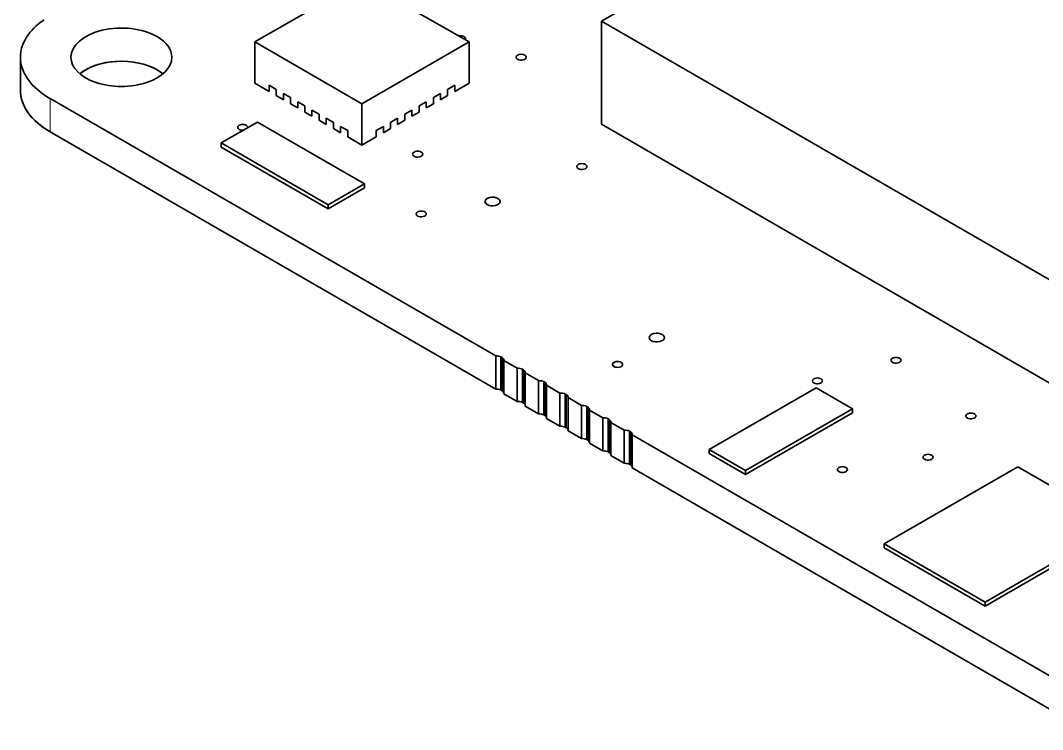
# Model space of a CAD drawing. Extents: x 537 to 786, y 346 to 499.
# Drawn here: x 644.62 to 664.86, y 472.39 to 486.43 of the extents above; entities that cross this region are included whole.
import ezdxf

# ---------------------------------------------------------------- set-up
doc = ezdxf.new("R2010")
doc.units = 0

msp = doc.modelspace()

# ---------------------------------------------------------------- linework, layer by layer
at = {"color": 7, "lineweight": 35, "ltscale": 0.326598}
msp.add_line((667.44, 492.947), (656.126, 486.415), dxfattribs=at)
at = {"color": 7, "lineweight": 35, "ltscale": 0.061238}
msp.add_line((651.381, 487.227), (649.26, 486.002), dxfattribs=at)
at = {"color": 7, "lineweight": 35, "ltscale": 0.061237}
for p, q in [((653.503, 486.002), (651.381, 487.227)), ((649.26, 486.002), (651.381, 484.777))]:
    msp.add_line(p, q, dxfattribs=at)
at = {"color": 7, "lineweight": 35, "ltscale": 0.459278}
for p, q in [((656.126, 486.415), (672.036, 477.229)), ((672.036, 475.188), (656.126, 484.373))]:
    msp.add_line(p, q, dxfattribs=at)
at = {"color": 7, "lineweight": 35, "ltscale": 0.051031}
msp.add_line((656.126, 486.415), (656.126, 484.373), dxfattribs=at)
at = {"color": 7, "lineweight": 35, "ltscale": 0.020412}
for p, q in [((649.26, 486.002), (649.26, 485.186)), ((653.503, 486.002), (653.503, 485.186)), ((651.381, 484.777), (651.381, 483.961))]:
    msp.add_line(p, q, dxfattribs=at)
at = {"color": 7, "lineweight": 35, "ltscale": 0.061236}
msp.add_line((651.381, 484.777), (653.503, 486.002), dxfattribs=at)
at = {"color": 7, "lineweight": 35, "ltscale": 0.016432}
for p, q in [((644.615, 485.043), (644.615, 485.7)), ((654.031, 479.128), (654.031, 479.786)), ((654.135, 479.109), (654.135, 479.766)), ((654.156, 479.097), (654.156, 479.754)), ((654.19, 479.036), (654.19, 479.694)), ((654.455, 478.884), (654.455, 479.541)), ((654.56, 478.864), (654.56, 479.521)), ((654.581, 478.852), (654.581, 479.509)), ((654.879, 478.639), (654.879, 479.296)), ((654.984, 478.619), (654.984, 479.276)), ((655.005, 478.607), (655.005, 479.264)), ((655.039, 478.546), (655.039, 479.204)), ((655.304, 478.394), (655.304, 479.051)), ((655.408, 478.374), (655.408, 479.031)), ((655.429, 478.362), (655.429, 479.019)), ((655.463, 478.302), (655.463, 478.959)), ((655.728, 478.149), (655.728, 478.806)), ((655.833, 478.129), (655.833, 478.786)), ((655.854, 478.117), (655.854, 478.774)), ((655.887, 478.057), (655.887, 478.714)), ((656.257, 477.884), (656.257, 478.541)), ((656.278, 477.872), (656.278, 478.529)), ((656.576, 477.659), (656.576, 478.316)), ((656.681, 477.639), (656.681, 478.296)), ((656.702, 477.627), (656.702, 478.284)), ((656.736, 477.567), (656.736, 478.224))]:
    msp.add_line(p, q, dxfattribs=at)
at = {"color": 7, "lineweight": 35, "ltscale": 0.008165}
for p, q in [((649.26, 485.186), (649.543, 485.022)), ((653.22, 485.022), (653.503, 485.186)), ((651.098, 484.124), (651.381, 483.961)), ((651.381, 483.961), (651.664, 484.124))]:
    msp.add_line(p, q, dxfattribs=at)
at = {"color": 7, "lineweight": 35, "ltscale": 0.004083}
for p, q in [((649.684, 485.063), (649.543, 485.145)), ((649.684, 485.063), (649.543, 485.145)), ((649.967, 484.9), (649.826, 484.982)), ((649.967, 484.9), (649.826, 484.982)), ((652.937, 484.982), (652.795, 484.9)), ((652.937, 484.982), (652.795, 484.9)), ((653.22, 485.145), (653.078, 485.063)), ((653.22, 485.145), (653.078, 485.063)), ((649.684, 484.941), (649.826, 484.859)), ((649.967, 484.777), (650.108, 484.696)), ((650.25, 484.737), (650.108, 484.818)), ((650.25, 484.737), (650.108, 484.818)), ((652.654, 484.818), (652.513, 484.737)), ((652.654, 484.818), (652.513, 484.737)), ((652.654, 484.696), (652.795, 484.777)), ((652.937, 484.859), (653.078, 484.941)), ((650.25, 484.614), (650.391, 484.533)), ((650.533, 484.573), (650.391, 484.655)), ((650.533, 484.573), (650.391, 484.655)), ((652.371, 484.655), (652.23, 484.573)), ((652.371, 484.655), (652.23, 484.573)), ((652.371, 484.533), (652.513, 484.614)), ((650.533, 484.451), (650.674, 484.369)), ((650.815, 484.41), (650.674, 484.492)), ((650.815, 484.41), (650.674, 484.492)), ((652.088, 484.492), (651.947, 484.41)), ((652.088, 484.492), (651.947, 484.41)), ((652.088, 484.369), (652.23, 484.451)), ((650.815, 484.288), (650.957, 484.206)), ((651.805, 484.328), (651.664, 484.247)), ((651.805, 484.328), (651.664, 484.247)), ((651.805, 484.206), (651.947, 484.288))]:
    msp.add_line(p, q, dxfattribs=at)
at = {"color": 7, "lineweight": 35, "ltscale": 0.003062}
for p, q in [((649.543, 485.022), (649.543, 485.145)), ((649.543, 485.145), (649.543, 485.022)), ((649.684, 484.941), (649.684, 485.063)), ((649.684, 485.063), (649.684, 484.941)), ((649.826, 484.859), (649.826, 484.982)), ((649.826, 484.982), (649.826, 484.859)), ((652.937, 484.859), (652.937, 484.982)), ((652.937, 484.982), (652.937, 484.859)), ((653.078, 484.941), (653.078, 485.063)), ((653.078, 485.063), (653.078, 484.941)), ((653.22, 485.022), (653.22, 485.145)), ((653.22, 485.145), (653.22, 485.022)), ((649.967, 484.777), (649.967, 484.9)), ((649.967, 484.9), (649.967, 484.777)), ((650.108, 484.696), (650.108, 484.818)), ((650.108, 484.818), (650.108, 484.696)), ((652.654, 484.696), (652.654, 484.818)), ((652.654, 484.818), (652.654, 484.696)), ((652.795, 484.777), (652.795, 484.9)), ((652.795, 484.9), (652.795, 484.777)), ((650.25, 484.614), (650.25, 484.737)), ((650.25, 484.737), (650.25, 484.614)), ((650.391, 484.533), (650.391, 484.655)), ((650.391, 484.655), (650.391, 484.533)), ((650.533, 484.451), (650.533, 484.573)), ((650.533, 484.573), (650.533, 484.451)), ((652.23, 484.451), (652.23, 484.573)), ((652.23, 484.573), (652.23, 484.451)), ((652.371, 484.533), (652.371, 484.655)), ((652.371, 484.655), (652.371, 484.533)), ((652.513, 484.614), (652.513, 484.737)), ((652.513, 484.737), (652.513, 484.614)), ((650.674, 484.369), (650.674, 484.492)), ((650.674, 484.492), (650.674, 484.369)), ((650.815, 484.288), (650.815, 484.41)), ((650.815, 484.41), (650.815, 484.288)), ((651.947, 484.288), (651.947, 484.41)), ((651.947, 484.41), (651.947, 484.288)), ((652.088, 484.369), (652.088, 484.492)), ((652.088, 484.492), (652.088, 484.369)), ((650.957, 484.206), (650.957, 484.328)), ((650.957, 484.328), (650.957, 484.206)), ((651.098, 484.124), (651.098, 484.247)), ((651.098, 484.247), (651.098, 484.124)), ((651.664, 484.124), (651.664, 484.247)), ((651.664, 484.247), (651.664, 484.124)), ((651.805, 484.206), (651.805, 484.328)), ((651.805, 484.328), (651.805, 484.206))]:
    msp.add_line(p, q, dxfattribs=at)
at = {"color": 7, "lineweight": 35, "ltscale": 0.254894}
for p, q in [((645.201, 484.884), (654.031, 479.786)), ((645.201, 484.226), (654.031, 479.128)), ((645.201, 484.226), (654.031, 479.128))]:
    msp.add_line(p, q, dxfattribs=at)
at = {"color": 7, "lineweight": 13, "ltscale": 0.016432}
msp.add_line((645.201, 484.226), (645.201, 484.884), dxfattribs=at)
at = {"color": 7, "lineweight": 35, "ltscale": 0.020755}
for p, q in [((649.309, 484.417), (648.59, 484.002)), ((650.709, 482.778), (651.428, 483.193)), ((651.428, 483.112), (650.709, 482.697)), ((658.26, 477.933), (658.979, 477.518)), ((658.979, 477.436), (658.26, 477.851))]:
    msp.add_line(p, q, dxfattribs=at)
at = {"color": 7, "lineweight": 35, "ltscale": 0.061172}
for p, q in [((651.428, 483.193), (649.309, 484.417)), ((648.59, 484.002), (650.709, 482.778)), ((658.979, 477.518), (661.098, 478.741))]:
    msp.add_line(p, q, dxfattribs=at)
at = {"color": 7, "lineweight": 35, "ltscale": 0.004084}
msp.add_line((651.098, 484.247), (650.957, 484.328), dxfattribs=at)
msp.add_line((651.098, 484.247), (650.957, 484.328), dxfattribs=at)
at = {"color": 7, "lineweight": 35, "ltscale": 0.002041}
for p, q in [((648.59, 484.002), (648.59, 483.92)), ((661.098, 478.741), (661.098, 478.66)), ((661.728, 476.065), (661.728, 475.984)), ((663.727, 474.911), (663.727, 474.83))]:
    msp.add_line(p, q, dxfattribs=at)
at = {"color": 7, "lineweight": 35, "ltscale": 0.061173}
for p, q in [((650.709, 482.697), (648.59, 483.92)), ((660.379, 479.156), (658.26, 477.933)), ((661.098, 478.66), (658.979, 477.436))]:
    msp.add_line(p, q, dxfattribs=at)
at = {"color": 7, "lineweight": 35, "ltscale": 0.002042}
for p, q in [((651.428, 483.193), (651.428, 483.112)), ((650.709, 482.778), (650.709, 482.697)), ((658.26, 477.933), (658.26, 477.851)), ((658.979, 477.518), (658.979, 477.436))]:
    msp.add_line(p, q, dxfattribs=at)
at = {"color": 7, "lineweight": 35, "ltscale": 0.000604319}
for p, q in [((654.135, 479.766), (654.156, 479.754)), ((654.135, 479.109), (654.156, 479.097)), ((654.135, 479.109), (654.156, 479.097)), ((654.984, 479.276), (655.005, 479.264)), ((655.408, 479.031), (655.429, 479.019)), ((655.833, 478.786), (655.854, 478.774)), ((654.984, 478.619), (655.005, 478.607)), ((654.984, 478.619), (655.005, 478.607)), ((656.257, 478.541), (656.278, 478.529)), ((655.408, 478.374), (655.429, 478.362)), ((655.408, 478.374), (655.429, 478.362)), ((656.681, 478.296), (656.702, 478.284)), ((655.833, 478.129), (655.854, 478.117)), ((655.833, 478.129), (655.854, 478.117)), ((656.257, 477.884), (656.278, 477.872)), ((656.257, 477.884), (656.278, 477.872)), ((656.681, 477.639), (656.702, 477.627)), ((656.681, 477.639), (656.702, 477.627))]:
    msp.add_line(p, q, dxfattribs=at)
at = {"color": 7, "lineweight": 35, "ltscale": 0.007643}
for p, q in [((654.19, 479.694), (654.455, 479.541)), ((654.19, 479.036), (654.455, 478.884)), ((654.19, 479.036), (654.455, 478.884)), ((655.887, 478.714), (656.152, 478.561)), ((656.312, 478.469), (656.576, 478.316)), ((655.887, 478.057), (656.152, 477.904)), ((655.887, 478.057), (656.152, 477.904)), ((656.312, 477.812), (656.576, 477.659)), ((656.312, 477.812), (656.576, 477.659))]:
    msp.add_line(p, q, dxfattribs=at)
at = {"color": 7, "lineweight": 35, "ltscale": 0.000602998}
for p, q in [((654.56, 479.521), (654.581, 479.509)), ((654.56, 478.864), (654.581, 478.852)), ((654.56, 478.864), (654.581, 478.852))]:
    msp.add_line(p, q, dxfattribs=at)
at = {"color": 7, "lineweight": 35, "ltscale": 0.007642}
for p, q in [((654.615, 479.449), (654.879, 479.296)), ((655.039, 479.204), (655.304, 479.051)), ((655.463, 478.959), (655.728, 478.806)), ((654.615, 478.791), (654.879, 478.639)), ((654.615, 478.791), (654.879, 478.639)), ((655.039, 478.546), (655.304, 478.394)), ((655.039, 478.546), (655.304, 478.394)), ((655.463, 478.302), (655.728, 478.149)), ((655.463, 478.302), (655.728, 478.149))]:
    msp.add_line(p, q, dxfattribs=at)
at = {"color": 7, "lineweight": 35, "ltscale": 0.016431}
for p, q in [((654.615, 478.791), (654.615, 479.449)), ((656.152, 477.904), (656.152, 478.561)), ((656.312, 477.812), (656.312, 478.469))]:
    msp.add_line(p, q, dxfattribs=at)
at = {"color": 7, "lineweight": 35, "ltscale": 0.020756}
msp.add_line((661.098, 478.741), (660.379, 479.156), dxfattribs=at)
at = {"color": 7, "lineweight": 35, "ltscale": 0.258977}
for p, q in [((656.736, 478.224), (665.707, 473.044)), ((656.736, 477.567), (665.707, 472.387)), ((656.736, 477.567), (665.707, 472.387))]:
    msp.add_line(p, q, dxfattribs=at)
at = {"color": 7, "lineweight": 35, "ltscale": 0.076313}
msp.add_line((664.372, 477.592), (661.728, 476.065), dxfattribs=at)
at = {"color": 7, "lineweight": 35, "ltscale": 0.057705}
msp.add_line((666.371, 476.438), (664.372, 477.592), dxfattribs=at)
at = {"color": 7, "lineweight": 35, "ltscale": 0.076311}
for p, q in [((663.727, 474.911), (666.371, 476.438)), ((666.371, 476.356), (663.727, 474.83))]:
    msp.add_line(p, q, dxfattribs=at)
at = {"color": 7, "lineweight": 35, "ltscale": 0.057707}
for p, q in [((661.728, 476.065), (663.727, 474.911)), ((663.727, 474.83), (661.728, 475.984))]:
    msp.add_line(p, q, dxfattribs=at)
at = {"color": 7, "lineweight": 35}
for centre, radius, start, end in [((652.434, 483.787), 0.0502, 186.5453, 246.5297), ((655.686, 483.542), 0.0502, 186.5453, 246.5297), ((653.893, 482.851), 0.0753, 186.5541, 246.5453), ((654.045, 482.834), 0.0753, 6.5541, 66.5453), ((652.504, 482.603), 0.0502, 186.5453, 246.5297), ((657.146, 480.156), 0.0753, 186.5541, 246.5453), ((657.298, 480.139), 0.0753, 6.5541, 66.5453), ((661.909, 479.705), 0.0502, 186.5453, 246.5297), ((656.394, 479.623), 0.0502, 186.5453, 246.5297), ((660.353, 479.296), 0.0502, 186.5453, 246.5297), ((663.394, 478.602), 0.0502, 186.5453, 246.5297), ((662.545, 477.786), 0.0502, 186.5453, 246.5297), ((660.848, 477.541), 0.0502, 186.5453, 246.5297)]:
    msp.add_arc(centre, radius, start, end, dxfattribs=at)
for centre, major_axis, start_param, end_param in [((646.615, 485.7), (2, 0), 2.443458, 3.141593), ((646.615, 485.7), (-1, 0), 3.926991, 6.283185), ((646.615, 485.7), (1, 0), 0, 0.785398), ((653.333, 486.068), (-0.1, 0), 3.141593, 5.086633), ((653.333, 486.068), (-0.1, 0), 2.76853, 3.141593), ((646.615, 485.7), (2, 0), 3.141593, 3.926988), ((646.615, 485.7), (1, 0), 9.424778, 12.566371), ((646.615, 485.043), (1, 0), 0.785398, 2.536767), ((646.615, 485.043), (1, 0), 0.604826, 2.536767), ((654.535, 485.7), (-0.1, 0), 3.141593, 6.283185), ((654.535, 485.7), (-0.1, 0), 0, 0.785398), ((654.535, 485.7), (-0.1, 0), 0.785398, 3.141593), ((646.615, 485.043), (1, 0), 0.604826, 0.785398), ((646.615, 485.043), (2, 0), 3.141593, 3.926988), ((646.615, 485.043), (2, 0), 3.185223, 3.926988), ((649.019, 484.312), (-0.1, 0), 3.052156, 6.283185), ((649.019, 484.312), (-0.1, 0), 0, 0.785398), ((649.019, 484.312), (-0.1, 0), 0.785398, 1.661415), ((652.484, 483.781), (0.1, 0), 6.283185, 9.424778), ((652.484, 483.781), (-0.1, 0), 0.785398, 3.141593), ((655.737, 483.536), (0.1, 0), 6.283185, 9.424778), ((655.737, 483.536), (-0.1, 0), 0.785398, 3.141593), ((653.969, 482.842), (0.15, 0), 0.785398, 3.141593), ((653.969, 482.842), (0.15, 0), 3.926991, 6.283185), ((652.555, 482.597), (0.1, 0), 6.283185, 9.424778), ((652.555, 482.597), (-0.1, 0), 0.785398, 3.141593), ((657.222, 480.148), (-0.15, 0), 3.926991, 6.283185), ((657.222, 480.148), (-0.15, 0), 0.785398, 3.141593), ((654.04, 479.699), (-0.151, 0), 4.025175, 4.772359), ((654.04, 479.699), (-0.151, 0), 3.081623, 3.828807), ((661.96, 479.699), (0.1, 0), 6.283185, 9.424778), ((661.96, 479.699), (-0.1, 0), 0.785398, 3.141593), ((654.464, 479.454), (-0.151, 0), 4.025175, 4.772359), ((654.464, 479.454), (-0.151, 0), 3.081623, 3.828807), ((656.444, 479.617), (0.1, 0), 6.283185, 9.424778), ((656.444, 479.617), (-0.1, 0), 0.785398, 3.141593), ((654.888, 479.209), (-0.151, 0), 4.025175, 4.772359), ((660.404, 479.291), (0.1, 0), 6.283185, 9.424778), ((660.404, 479.291), (-0.1, 0), 0.785398, 3.141593), ((654.04, 479.042), (0.151, 0), 0.883582, 1.630766), ((654.04, 479.042), (0.151, 0), 0.883582, 1.630766), ((654.04, 479.042), (0.151, 0), 0.055307, 0.687214), ((654.04, 479.042), (0.151, 0), 6.223215, 6.9704), ((654.888, 479.209), (-0.151, 0), 3.081623, 3.828807), ((654.464, 478.797), (0.151, 0), 0.883582, 1.630766), ((654.464, 478.797), (0.151, 0), 0.883582, 1.630766), ((655.313, 478.964), (-0.151, 0), 4.025175, 4.772359), ((655.313, 478.964), (-0.151, 0), 3.081623, 3.828807), ((654.464, 478.797), (0.151, 0), 0.055307, 0.687214), ((654.464, 478.797), (0.151, 0), 0.053599, 0.687214), ((655.737, 478.719), (-0.151, 0), 4.025175, 4.772359), ((655.737, 478.719), (-0.151, 0), 3.081623, 3.828807), ((654.888, 478.552), (0.151, 0), 0.883582, 1.630766), ((654.888, 478.552), (0.151, 0), 0.883582, 1.630766), ((654.888, 478.552), (0.151, 0), 0.055307, 0.687214), ((654.888, 478.552), (0.151, 0), 6.223215, 6.9704), ((656.161, 478.474), (-0.151, 0), 4.025175, 4.772359), ((656.161, 478.474), (-0.151, 0), 3.081623, 3.828807), ((663.444, 478.597), (0.1, 0), 6.283185, 9.424778), ((663.444, 478.597), (-0.1, 0), 0.785398, 3.141593), ((655.313, 478.307), (0.151, 0), 0.883582, 1.630766), ((655.313, 478.307), (0.151, 0), 0.883582, 1.630766), ((655.313, 478.307), (0.151, 0), 0.055307, 0.687214), ((655.313, 478.307), (0.151, 0), 0.053599, 0.687214), ((656.586, 478.229), (-0.151, 0), 4.025175, 4.772359), ((656.586, 478.229), (-0.151, 0), 3.081623, 3.828807), ((655.737, 478.062), (0.151, 0), 0.883582, 1.630766), ((655.737, 478.062), (0.151, 0), 0.883582, 1.630766), ((655.737, 478.062), (0.151, 0), 0.055307, 0.687214), ((655.737, 478.062), (0.151, 0), 0.053599, 0.687214), ((656.161, 477.817), (0.151, 0), 0.883582, 1.630766), ((656.161, 477.817), (0.151, 0), 0.883582, 1.630766), ((656.161, 477.817), (0.151, 0), 0.055307, 0.687214), ((656.161, 477.817), (0.151, 0), 0.053599, 0.687214), ((662.596, 477.78), (0.1, 0), 6.283185, 9.424778), ((662.596, 477.78), (-0.1, 0), 0.785398, 3.141593), ((656.586, 477.572), (0.151, 0), 0.883582, 1.630766), ((656.586, 477.572), (0.151, 0), 0.883582, 1.630766), ((656.586, 477.572), (0.151, 0), 0.055307, 0.687214), ((656.586, 477.572), (0.151, 0), 0.053599, 0.687214), ((660.899, 477.535), (0.1, 0), 6.283185, 9.424778), ((660.899, 477.535), (-0.1, 0), 0.785398, 3.141593)]:
    msp.add_ellipse(centre, major_axis=major_axis, ratio=0.57735, start_param=start_param, end_param=end_param, dxfattribs=at)

doc.saveas('drawing.dxf')
